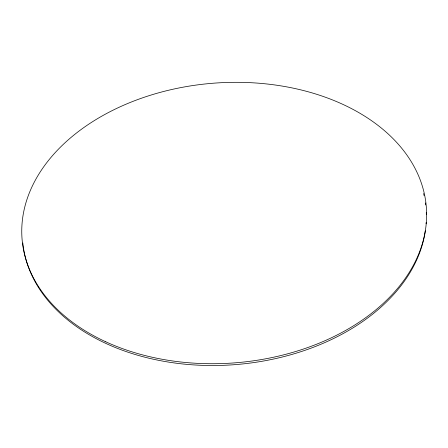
<?xml version="1.0" encoding="UTF-8"?>
<svg xmlns="http://www.w3.org/2000/svg" width="448" height="448" viewBox="0 0 448 448"><rect width="100%" height="100%" fill="white"/><g stroke="black" fill="none" stroke-linecap="round" stroke-linejoin="round"><path stroke-width="0.67" d="M426.278 212.559A202.35 140.258 -4.5 0 1 426.339 214.654M426.182 222.382A202.35 140.258 -4.5 0 1 426.093 223.787M425.32 230.826A202.35 140.258 -4.5 0 1 221.245 365.389A202.35 140.258 -4.5 0 1 22.809 242.967M423.601 193.553A202.35 140.258 -4.5 0 1 424.06 195.53M425.398 202.91A202.35 140.258 -4.5 0 1 425.662 204.954M105.778 341.796A202.77 140.235 -4.5 0 0 425.6 228.967A202.77 140.235 -4.5 0 0 141.198 98.308A202.77 140.235 -4.5 0 0 105.778 341.796"/></g></svg>
